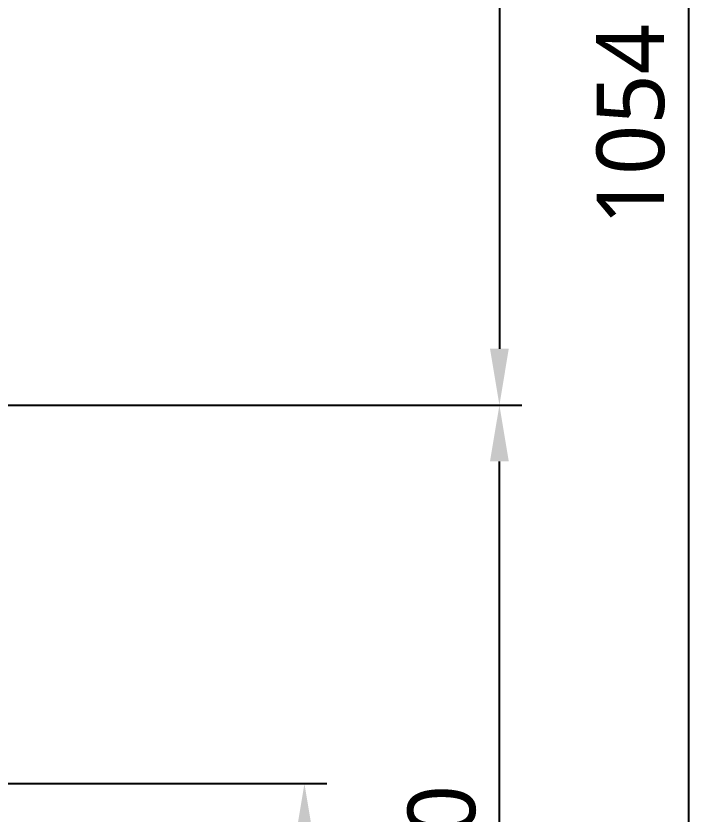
# Model space of a CAD drawing. Header units: millimetres. Extents: x 5828 to 6704, y 123 to 421.
# Drawn here: x 6431.52 to 6446.94, y 240.91 to 258.62 of the extents above; entities that cross this region are included whole.
import ezdxf

# ---------------------------------------------------------------- set-up
doc = ezdxf.new("R2010")
doc.units = ezdxf.units.MM
doc.layers.add('尺寸标注', color=7, linetype='Continuous')
doc.styles.add('微软雅黑', font='msyh.ttc', dxfattribs={"height": 1.5})
doc.dimstyles.new('尺寸标注_1_20比例', dxfattribs={"dimtxt": 1.5, "dimasz": 1.25, "dimexe": 0.5, "dimexo": 0.4, "dimgap": 0.5, "dimtad": 1, "dimdec": 1, "dimlfac": 20, "dimdsep": 46, "dimtxsty": '微软雅黑', "dimcen": 0.09, "dimadec": 0, "dimazin": 0, "dimtp": 0.01, "dimtm": 0.01, "dimtfac": 1, "dimtdec": 1, "dimtofl": 0, "dimtmove": 0, "dimatfit": 3, "dimfxl": 1, "dimtolj": 1, "dimarcsym": 0})

# ---------------------------------------------------------------- blocks, each defined once
blk = doc.blocks.new('*D791')
at = {"layer": 'Defpoints', "color": 0}
for p in [(6428.272, 277.987), (6428.657, 249.987), (6442.246, 249.987)]:
    blk.add_point(p, dxfattribs=at)
at = {"layer": '尺寸标注', "color": 0, "lineweight": -2}
for p, q in [((6428.672, 277.987), (6442.746, 277.987)), ((6442.246, 276.737), (6442.246, 251.237)), ((6429.057, 249.987), (6442.746, 249.987))]:
    blk.add_line(p, q, dxfattribs=at)
at = {"layer": '尺寸标注', "color": 0}
for points in [[(6442.454, 276.737), (6442.037, 276.737), (6442.246, 277.987)], [(6442.037, 251.237), (6442.454, 251.237), (6442.246, 249.987)]]:
    blk.add_solid(points, dxfattribs=at)
at = {"layer": '尺寸标注', "color": 0, "insert": (6440.97, 263.987), "char_height": 1.5, "attachment_point": 5, "rotation": 90, "style": '微软雅黑'}
blk.add_mtext('\\A1;560', dxfattribs=at)
blk = doc.blocks.new('*D792')
at = {"layer": 'Defpoints', "color": 0}
for p in [(6428.657, 249.987), (6442.246, 249.987), (6431.96, 229.987)]:
    blk.add_point(p, dxfattribs=at)
at = {"layer": '尺寸标注', "color": 0, "lineweight": -2}
for p, q in [((6429.057, 249.987), (6442.746, 249.987)), ((6442.246, 231.237), (6442.246, 248.737)), ((6432.36, 229.987), (6442.746, 229.987))]:
    blk.add_line(p, q, dxfattribs=at)
at = {"layer": '尺寸标注', "color": 0}
for points in [[(6442.454, 248.737), (6442.037, 248.737), (6442.246, 249.987)], [(6442.037, 231.237), (6442.454, 231.237), (6442.246, 229.987)]]:
    blk.add_solid(points, dxfattribs=at)
at = {"layer": '尺寸标注', "color": 0, "insert": (6440.97, 239.882), "char_height": 1.5, "attachment_point": 5, "rotation": 90, "style": '微软雅黑'}
blk.add_mtext('\\A1;400', dxfattribs=at)
blk = doc.blocks.new('*D793')
at = {"layer": 'Defpoints', "color": 0}
for p in [(6425.56, 241.587), (6430.441, 229.987), (6437.921, 229.987)]:
    blk.add_point(p, dxfattribs=at)
at = {"layer": '尺寸标注', "color": 0, "lineweight": -2}
for p, q in [((6425.96, 241.587), (6438.421, 241.587)), ((6437.921, 240.337), (6437.921, 231.237)), ((6430.841, 229.987), (6438.421, 229.987))]:
    blk.add_line(p, q, dxfattribs=at)
at = {"layer": '尺寸标注', "color": 0}
for points in [[(6438.129, 240.337), (6437.712, 240.337), (6437.921, 241.587)], [(6437.712, 231.237), (6438.129, 231.237), (6437.921, 229.987)]]:
    blk.add_solid(points, dxfattribs=at)
at = {"layer": '尺寸标注', "color": 0, "insert": (6436.645, 235.638), "char_height": 1.5, "attachment_point": 5, "rotation": 90, "style": '微软雅黑'}
blk.add_mtext('\\A1;232', dxfattribs=at)
blk = doc.blocks.new('*D794')
at = {"layer": 'Defpoints', "color": 0}
for p in [(6420.173, 282.687), (6431.96, 229.987), (6446.441, 229.987)]:
    blk.add_point(p, dxfattribs=at)
at = {"layer": '尺寸标注', "color": 0, "lineweight": -2}
for p, q in [((6420.573, 282.687), (6446.941, 282.687)), ((6446.441, 281.437), (6446.441, 231.237)), ((6432.36, 229.987), (6446.941, 229.987))]:
    blk.add_line(p, q, dxfattribs=at)
at = {"layer": '尺寸标注', "color": 0}
for points in [[(6446.649, 281.437), (6446.232, 281.437), (6446.441, 282.687)], [(6446.232, 231.237), (6446.649, 231.237), (6446.441, 229.987)]]:
    blk.add_solid(points, dxfattribs=at)
at = {"layer": '尺寸标注', "color": 0, "insert": (6445.161, 256.208), "char_height": 1.5, "attachment_point": 5, "rotation": 90, "style": '微软雅黑'}
blk.add_mtext('\\A1;1054', dxfattribs=at)

msp = doc.modelspace()

# ---------------------------------------------------------------- dimensions: what is measured, and where the dimension line sits
at = {"layer": '尺寸标注'}
for base, p1, p2, picture, middle in [((6446.4406, 229.9871), (6420.1733, 282.6871), (6431.9598, 229.9871), '*D794', (6446.4406, 256.2076)), ((6442.2455, 249.9871), (6431.9598, 229.9871), (6428.6568, 249.9871), '*D792', (6442.2455, 239.8817)), ((6437.9205, 229.9871), (6425.5598, 241.5871), (6430.4407, 229.9871), '*D793', (6437.9205, 235.638))]:
    dim = msp.add_linear_dim(base=base, p1=p1, p2=p2, angle=90, dimstyle='尺寸标注_1_20比例', dxfattribs=at)
    dim.commit()
    dim.dimension.update_dxf_attribs({"geometry": picture, "text_midpoint": middle, "dimtype": 160})
dim = msp.add_linear_dim(base=(6442.2455, 249.9871), p1=(6428.2723, 277.9871), p2=(6428.6568, 249.9871), angle=90, dimstyle='尺寸标注_1_20比例', dxfattribs=at)
dim.commit()
dim.dimension.update_dxf_attribs({"geometry": '*D791', "text_midpoint": (6440.9699, 263.9871)})

doc.saveas('drawing.dxf')
